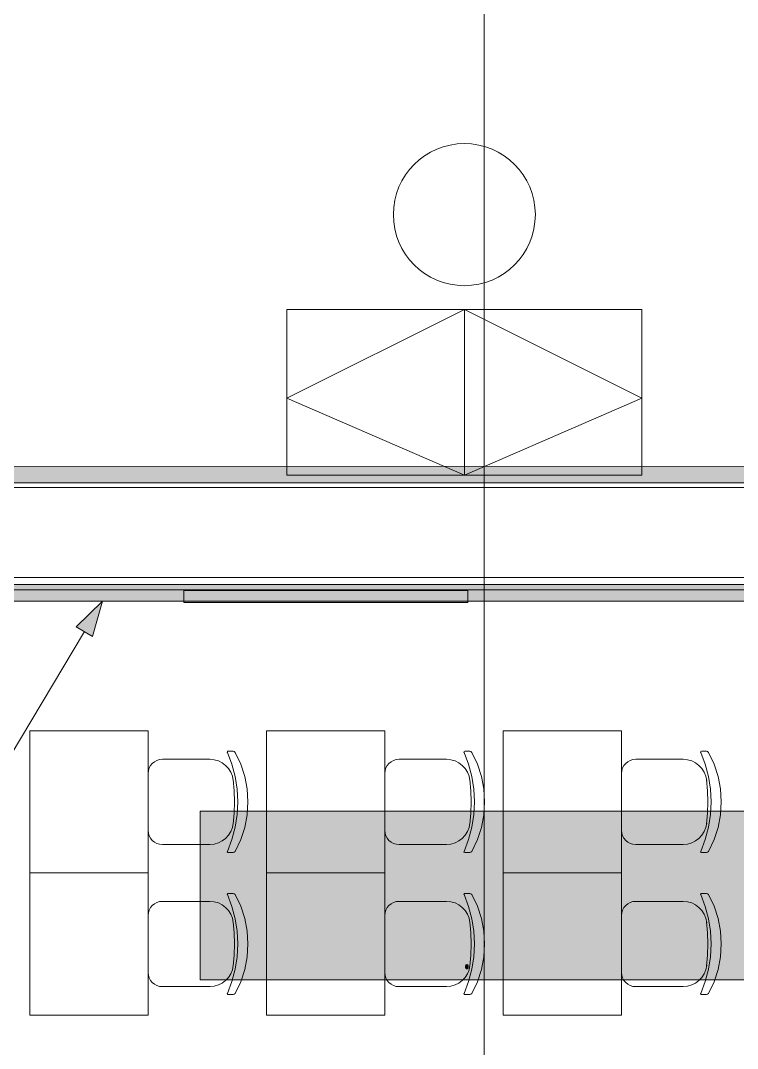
# Model space of a CAD drawing. Header units: millimetres. Extents: x 0 to 1189, y 0 to 841.
# Drawn here: x 668.58 to 698.87, y 351.51 to 394.91 of the extents above; entities that cross this region are included whole.
import ezdxf

# ---------------------------------------------------------------- set-up
doc = ezdxf.new("R2010")
doc.units = ezdxf.units.MM

msp = doc.modelspace()

# ---------------------------------------------------------------- hatches: boundary and pattern name
at = {"true_color": 0xf1d696}
h = msp.add_hatch(color=41, dxfattribs=at)
h.dxf.hatch_style = 2
h.paths.add_polyline_path([(704.159076, 376.091345), (704.159076, 375.391344), (547.452836, 375.398344), (547.455836, 376.098345)])
h = msp.add_hatch(color=41, dxfattribs=at)
h.dxf.hatch_style = 2
h.paths.add_polyline_path([(635.552971, 370.398337), (635.552971, 371.098338), (712.834089, 371.098338), (712.834089, 370.398337)])
at = {"true_color": 0x999999}
h = msp.add_hatch(color=253, dxfattribs=at)
h.dxf.hatch_style = 2
h.paths.add_polyline_path([(687.47205, 370.848337), (687.47205, 370.348337), (675.472032, 370.348337), (675.472032, 370.848337)])
at = {"true_color": 0x0077b0}
h = msp.add_hatch(color=144, dxfattribs=at)
h.dxf.hatch_style = 2
h.paths.add_polyline_path([(672.042027, 370.398337), (671.621026, 368.911334), (670.934025, 369.321335)])
at = {"true_color": 0xffffff}
h = msp.add_hatch(color=7, dxfattribs=at)
h.dxf.hatch_style = 2
h.paths.add_polyline_path([(676.168033, 361.528323), (707.711081, 361.528323), (707.711081, 354.410312), (676.168033, 354.410312)])
at = {"true_color": 0x0077b0}
h = msp.add_hatch(color=144, dxfattribs=at)
h.paths.add_polyline_path([(688.549957, 358.554021), (688.549957, 357.343001), (688.520467, 357.186318), (688.431446, 357.055266), (688.300739, 356.96783), (688.146468, 356.939511), (687.94362, 356.939511), (687.787282, 356.96783), (687.658642, 357.055266), (687.569621, 357.186318), (687.540131, 357.343001), (687.540131, 357.947133), (687.569621, 358.103816), (687.658642, 358.234867), (687.788315, 358.32127), (687.94362, 358.350622), (688.34711, 358.350622), (688.34711, 358.554021), (688.332572, 358.632155), (688.290335, 358.697888), (688.225016, 358.739642), (688.146468, 358.754112), (687.841645, 358.754112), (687.768127, 358.779605), (687.742978, 358.855535), (687.768127, 358.931948), (687.841645, 358.95751), (688.146468, 358.95751), (688.302806, 358.927814), (688.431446, 358.838999), (688.520467, 358.710152)])
h.paths.add_polyline_path([(688.34711, 357.343001), (688.34711, 358.147224), (687.94362, 358.147224), (687.865072, 358.132961), (687.799753, 358.091), (687.757516, 358.025267), (687.742978, 357.947133), (687.742978, 357.343001), (687.757861, 357.265899), (687.802509, 357.199133), (687.867484, 357.154761), (687.94362, 357.140153), (688.146468, 357.140153), (688.223638, 357.154761), (688.287579, 357.199133), (688.332227, 357.264866)])
h = msp.add_hatch(color=144, dxfattribs=at)
h.paths.add_polyline_path([(691.262833, 358.251955), (691.38534, 358.32568), (691.497099, 358.350622), (691.558284, 358.36895), (691.612855, 358.421178), (691.653438, 358.487599), (691.666322, 358.554021), (691.651509, 358.632155), (691.607342, 358.697888), (691.54161, 358.740676), (691.463475, 358.754112), (691.384927, 358.739642), (691.319608, 358.697888), (691.277371, 358.632155), (691.262833, 358.554021)])
h.paths.add_polyline_path([(691.765541, 358.310935), (691.890529, 358.234936), (691.988232, 358.124624), (692.049073, 357.991919), (692.069812, 357.848465), (692.069812, 357.441668), (692.060347, 357.341235), (692.032123, 357.247985), (691.985399, 357.162693), (691.920433, 357.086134), (691.843874, 357.021599), (691.758582, 356.975822), (691.665332, 356.948546), (691.564899, 356.939511), (691.46326, 356.948546), (691.369838, 356.975822), (691.284373, 357.021599), (691.206609, 357.086134), (691.142074, 357.163856), (691.096297, 357.249018), (691.06902, 357.341623), (691.059986, 357.441668), (691.059986, 358.554021), (691.089476, 358.710497), (691.178497, 358.841755), (691.30817, 358.928158), (691.463475, 358.95751), (691.619951, 358.927814), (691.75121, 358.838999), (691.837613, 358.710152), (691.866965, 358.554021), (691.841471, 358.416561)])
h.paths.add_polyline_path([(691.866965, 357.444424), (691.866965, 357.848465), (691.845467, 357.963945), (691.779322, 358.062888), (691.681825, 358.128551), (691.564899, 358.14998), (691.447972, 358.128551), (691.350476, 358.062888), (691.28433, 357.963945), (691.262833, 357.848465), (691.262833, 357.444424), (691.28433, 357.326878), (691.350476, 357.230002), (691.447972, 357.16296), (691.564899, 357.140153), (691.681825, 357.16296), (691.779322, 357.230002), (691.845467, 357.327911)])
h = msp.add_hatch(color=144, dxfattribs=at)
h.paths.add_polyline_path([(677.066242, 357.441668), (677.066242, 357.845709), (677.075276, 357.947348), (677.102553, 358.04077), (677.14833, 358.126235), (677.212865, 358.203999), (677.290629, 358.268534), (677.376094, 358.314311), (677.469516, 358.341587), (677.571155, 358.350622), (677.766216, 358.314655), (677.929445, 358.206755), (677.99398, 358.128948), (678.039757, 358.043182), (678.067033, 357.948941), (678.076068, 357.845709), (678.076068, 357.441668), (678.066603, 357.341623), (678.038379, 357.249018), (677.991655, 357.163856), (677.926689, 357.086134), (677.85013, 357.021599), (677.764838, 356.975822), (677.671588, 356.948546), (677.571155, 356.939511), (677.469516, 356.948546), (677.376094, 356.975822), (677.290629, 357.021599), (677.212865, 357.086134), (677.14833, 357.163856), (677.102553, 357.249018), (677.075276, 357.341623)])
h.paths.add_polyline_path([(677.873221, 357.444424), (677.873221, 357.848465), (677.851723, 357.963945), (677.785578, 358.062888), (677.688081, 358.128551), (677.571155, 358.14998), (677.454228, 358.128551), (677.356732, 358.062888), (677.290586, 357.963945), (677.269089, 357.848465), (677.269089, 357.444424), (677.290586, 357.326878), (677.356732, 357.230002), (677.454228, 357.16296), (677.571155, 357.140153), (677.688081, 357.16296), (677.785578, 357.230002), (677.851723, 357.327911)])
h = msp.add_hatch(color=144, dxfattribs=at)
h.dxf.hatch_style = 2
h.paths.add_polyline_path([(678.582067, 358.350622), (679.490469, 358.350622), (679.645843, 358.32127), (679.775999, 358.234867), (679.864813, 358.103816), (679.89451, 357.947133), (679.89451, 357.038179), (679.868948, 356.96342), (679.792535, 356.939511), (679.716399, 356.96342), (679.691112, 357.038179), (679.691112, 357.947133), (679.676642, 358.025267), (679.634888, 358.091), (679.569087, 358.133995), (679.490469, 358.147224), (679.287622, 358.147224), (679.287622, 357.038179), (679.262128, 356.96342), (679.186199, 356.939511), (679.112198, 356.96342), (679.08698, 357.038179), (679.08698, 358.147224), (678.68349, 358.147224), (678.68349, 357.038179), (678.658203, 356.96342), (678.582067, 356.939511), (678.50593, 356.96342), (678.480643, 357.038179), (678.480643, 358.251955), (678.50593, 358.32568)])
h = msp.add_hatch(color=144, dxfattribs=at)
h.dxf.hatch_style = 2
h.paths.add_polyline_path([(680.990127, 357.038179), (680.990127, 358.251955), (681.015414, 358.32568), (681.09155, 358.350622), (681.596464, 358.350622), (681.750735, 358.32127), (681.881442, 358.234867), (681.970463, 358.103816), (681.999953, 357.947133), (681.999953, 357.038179), (681.974666, 356.96342), (681.89853, 356.939511), (681.822393, 356.96342), (681.797106, 357.038179), (681.797106, 357.947133), (681.782568, 358.025267), (681.740331, 358.091), (681.675012, 358.133995), (681.596464, 358.147224), (681.192974, 358.147224), (681.192974, 357.038179), (681.167687, 356.96342), (681.09155, 356.939511), (681.015414, 356.96342)])
h = msp.add_hatch(color=144, dxfattribs=at)
h.paths.add_polyline_path([(682.404528, 357.441668), (682.404528, 357.845709), (682.413563, 357.947348), (682.440839, 358.04077), (682.486616, 358.126235), (682.551151, 358.203999), (682.628916, 358.268534), (682.71438, 358.314311), (682.807802, 358.341587), (682.909441, 358.350622), (683.104503, 358.314655), (683.267731, 358.206755), (683.332267, 358.128948), (683.378043, 358.043182), (683.40532, 357.948941), (683.414355, 357.845709), (683.414355, 357.441668), (683.404889, 357.341623), (683.376665, 357.249018), (683.329941, 357.163856), (683.264975, 357.086134), (683.188417, 357.021599), (683.103125, 356.975822), (683.009875, 356.948546), (682.909441, 356.939511), (682.807802, 356.948546), (682.71438, 356.975822), (682.628916, 357.021599), (682.551151, 357.086134), (682.486616, 357.163856), (682.440839, 357.249018), (682.413563, 357.341623)])
h.paths.add_polyline_path([(683.211507, 357.444424), (683.211507, 357.848465), (683.19001, 357.963945), (683.123864, 358.062888), (683.026368, 358.128551), (682.909441, 358.14998), (682.792515, 358.128551), (682.695019, 358.062888), (682.628873, 357.963945), (682.607375, 357.848465), (682.607375, 357.444424), (682.628873, 357.326878), (682.695019, 357.230002), (682.792515, 357.16296), (682.909441, 357.140153), (683.026368, 357.16296), (683.123864, 357.230002), (683.19001, 357.327911)])
h = msp.add_hatch(color=144, dxfattribs=at)
h.dxf.hatch_style = 2
h.paths.add_polyline_path([(684.323843, 358.350622), (684.727332, 358.350622), (684.803469, 358.32568), (684.828756, 358.251955), (684.828756, 357.038179), (684.803469, 356.96342), (684.727332, 356.939511), (684.651196, 356.96342), (684.625909, 357.038179), (684.625909, 358.147224), (684.394398, 358.147224), (684.013508, 357.007311), (683.97954, 356.956461), (683.920353, 356.939511), (683.844216, 356.964798), (683.818929, 357.040935), (683.824442, 357.072354), (684.222419, 358.269042), (684.262589, 358.330916)])
h = msp.add_hatch(color=144, dxfattribs=at)
h.paths.add_polyline_path([(686.04031, 358.147224), (685.63682, 358.147224), (685.558272, 358.132961), (685.492953, 358.091), (685.450716, 358.025267), (685.436178, 357.947133), (685.436178, 357.343001), (685.451061, 357.265899), (685.495709, 357.199133), (685.560684, 357.154761), (685.63682, 357.140153), (685.839668, 357.140153), (685.916838, 357.154761), (685.980779, 357.199133), (686.025427, 357.264866), (686.04031, 357.343001)])
h.paths.add_polyline_path([(686.4438, 357.038179), (686.418857, 356.96342), (686.345132, 356.939511), (686.215528, 356.965143), (686.113622, 357.043691), (685.988427, 356.965143), (685.839668, 356.939511), (685.63682, 356.939511), (685.480482, 356.96783), (685.351842, 357.055266), (685.262821, 357.185284), (685.233331, 357.343001), (685.233331, 357.947133), (685.262821, 358.103816), (685.351842, 358.234867), (685.480482, 358.32127), (685.63682, 358.350622), (686.141734, 358.350622), (686.21787, 358.32568), (686.243157, 358.251955), (686.243157, 357.241577), (686.26872, 357.16544), (686.345132, 357.140153), (686.418857, 357.114591)])
h = msp.add_hatch(color=144, dxfattribs=at)
h.paths.add_polyline_path([(688.954532, 357.441668), (688.954532, 357.845709), (688.963567, 357.947348), (688.990843, 358.04077), (689.03662, 358.126235), (689.101155, 358.203999), (689.17892, 358.268534), (689.264384, 358.314311), (689.357806, 358.341587), (689.459445, 358.350622), (689.654507, 358.314655), (689.817735, 358.206755), (689.88227, 358.128948), (689.928047, 358.043182), (689.955324, 357.948941), (689.964358, 357.845709), (689.964358, 357.441668), (689.954893, 357.341623), (689.926669, 357.249018), (689.879945, 357.163856), (689.814979, 357.086134), (689.73842, 357.021599), (689.653128, 356.975822), (689.559878, 356.948546), (689.459445, 356.939511), (689.357806, 356.948546), (689.264384, 356.975822), (689.17892, 357.021599), (689.101155, 357.086134), (689.03662, 357.163856), (688.990843, 357.249018), (688.963567, 357.341623)])
h.paths.add_polyline_path([(689.761511, 357.444424), (689.761511, 357.848465), (689.740014, 357.963945), (689.673868, 358.062888), (689.576372, 358.128551), (689.459445, 358.14998), (689.342519, 358.128551), (689.245022, 358.062888), (689.178877, 357.963945), (689.157379, 357.848465), (689.157379, 357.444424), (689.178877, 357.326878), (689.245022, 357.230002), (689.342519, 357.16296), (689.459445, 357.140153), (689.576372, 357.16296), (689.673868, 357.230002), (689.740014, 357.327911)])
h = msp.add_hatch(color=144, dxfattribs=at)
h.paths.add_polyline_path([(692.9793, 358.14998), (692.862374, 358.128551), (692.764877, 358.062888), (692.698732, 357.964978), (692.677234, 357.848465), (692.677234, 357.74649), (693.281366, 357.74649), (693.281366, 357.848465), (693.259869, 357.964978), (693.193723, 358.062888), (693.096227, 358.128551)])
h.paths.add_polyline_path([(692.677234, 357.543643), (692.677234, 357.343001), (692.692117, 357.265899), (692.736765, 357.199133), (692.80174, 357.154761), (692.877877, 357.140153), (693.38279, 357.140153), (693.458926, 357.114591), (693.484213, 357.038179), (693.458926, 356.96342), (693.38279, 356.939511), (692.877877, 356.939511), (692.721538, 356.96783), (692.592898, 357.055266), (692.503877, 357.185284), (692.474387, 357.343001), (692.474387, 357.845709), (692.483422, 357.947348), (692.510698, 358.04077), (692.556475, 358.126235), (692.62101, 358.203999), (692.698775, 358.268534), (692.784239, 358.314311), (692.877661, 358.341587), (692.9793, 358.350622), (693.174361, 358.314655), (693.33759, 358.206755), (693.402125, 358.128991), (693.447902, 358.043526), (693.475179, 357.950104), (693.484213, 357.848465), (693.484213, 357.543643)])
h = msp.add_hatch(color=144, dxfattribs=at)
h.paths.add_polyline_path([(693.888788, 358.251955), (693.914075, 358.32568), (693.990212, 358.350622), (694.495125, 358.350622), (694.651464, 358.32127), (694.780103, 358.234867), (694.869125, 358.103816), (694.898615, 357.947133), (694.898615, 357.343001), (694.869125, 357.186318), (694.780103, 357.055266), (694.651464, 356.96783), (694.495125, 356.939511), (694.091635, 356.939511), (694.091635, 356.431291), (694.066348, 356.357772), (693.990212, 356.332623), (693.914075, 356.357772), (693.888788, 356.431291)])
h.paths.add_polyline_path([(694.091635, 358.147224), (694.091635, 357.140153), (694.495125, 357.140153), (694.572295, 357.154761), (694.636236, 357.199133), (694.680885, 357.264866), (694.695767, 357.343001), (694.695767, 357.947133), (694.681229, 358.025267), (694.638992, 358.091), (694.573673, 358.133995), (694.495125, 358.147224)])
h = msp.add_hatch(color=144, dxfattribs=at)
h.dxf.hatch_style = 2
h.paths.add_polyline_path([(695.92937, 357.645067), (696.29648, 357.094954), (696.313016, 357.038179), (696.287729, 356.96342), (696.211592, 356.939511), (696.163017, 356.950191), (696.127256, 356.981955), (695.808103, 357.461512), (695.488949, 356.981955), (695.453189, 356.950191), (695.404613, 356.939511), (695.334058, 356.967623), (695.30319, 357.038179), (695.319726, 357.094954), (695.686835, 357.645067), (695.319726, 358.192423), (695.30319, 358.251955), (695.328477, 358.32568), (695.404613, 358.350622), (695.453189, 358.339942), (695.488949, 358.308179), (695.808103, 357.828621), (696.127256, 358.308179), (696.163017, 358.339942), (696.211592, 358.350622), (696.287729, 358.326713), (696.313016, 358.251955), (696.29648, 358.192423)])
h = msp.add_hatch(color=144, dxfattribs=at)
h.paths.add_polyline_path([(697.52457, 358.147224), (697.12108, 358.147224), (697.042532, 358.132961), (696.977213, 358.091), (696.934976, 358.025267), (696.920438, 357.947133), (696.920438, 357.343001), (696.935321, 357.265899), (696.979969, 357.199133), (697.044944, 357.154761), (697.12108, 357.140153), (697.323928, 357.140153), (697.401098, 357.154761), (697.465039, 357.199133), (697.509687, 357.264866), (697.52457, 357.343001)])
h.paths.add_polyline_path([(697.92806, 357.038179), (697.903117, 356.96342), (697.829392, 356.939511), (697.699788, 356.965143), (697.597882, 357.043691), (697.472687, 356.965143), (697.323928, 356.939511), (697.12108, 356.939511), (696.964742, 356.96783), (696.836102, 357.055266), (696.747081, 357.185284), (696.717591, 357.343001), (696.717591, 357.947133), (696.747081, 358.103816), (696.836102, 358.234867), (696.964742, 358.32127), (697.12108, 358.350622), (697.625994, 358.350622), (697.70213, 358.32568), (697.727417, 358.251955), (697.727417, 357.241577), (697.75298, 357.16544), (697.829392, 357.140153), (697.903117, 357.114591)])
h = msp.add_hatch(color=144, dxfattribs=at)
h.paths.add_polyline_path([(679.652194, 355.835533), (679.74404, 355.890654), (679.828031, 355.909395), (679.873576, 355.923245), (679.914572, 355.962312), (679.945027, 356.011922), (679.954811, 356.061531), (679.943718, 356.120511), (679.910714, 356.169569), (679.861449, 356.201953), (679.802676, 356.212013), (679.743902, 356.201126), (679.694637, 356.169569), (679.66308, 356.120511), (679.652194, 356.061531)])
h.paths.add_polyline_path([(680.029225, 355.87963), (680.122863, 355.82251), (680.196243, 355.740172), (680.241925, 355.640402), (680.257428, 355.532364), (680.257428, 355.228093), (680.229178, 355.082504), (680.145531, 354.961305), (680.02392, 354.878278), (679.878743, 354.851062), (679.732464, 354.878278), (679.60975, 354.961305), (679.527206, 355.08333), (679.500058, 355.228093), (679.500058, 356.061531), (679.522107, 356.179284), (679.588804, 356.277607), (679.686025, 356.342651), (679.802676, 356.364699), (679.919947, 356.342375), (680.018201, 356.275402), (680.083244, 356.179009), (680.105293, 356.061531), (680.086276, 355.958798)])
h.paths.add_polyline_path([(680.105293, 355.229747), (680.105293, 355.532364), (680.089032, 355.619456), (680.039698, 355.693319), (679.966249, 355.74286), (679.878743, 355.758914), (679.791238, 355.74286), (679.717788, 355.693319), (679.668455, 355.619456), (679.652194, 355.532364), (679.652194, 355.229747), (679.668455, 355.141484), (679.717788, 355.069343), (679.791238, 355.0187), (679.878743, 355.001544), (679.966249, 355.0187), (680.039698, 355.069343), (680.089032, 355.142311)])
h = msp.add_hatch(color=144, dxfattribs=at)
h.paths.add_polyline_path([(694.464574, 355.835533), (694.556421, 355.890654), (694.640412, 355.909395), (694.685956, 355.923245), (694.726953, 355.962312), (694.757407, 356.011922), (694.767192, 356.061531), (694.756098, 356.120511), (694.723094, 356.169569), (694.673829, 356.201953), (694.615056, 356.212013), (694.556283, 356.201126), (694.507018, 356.169569), (694.475461, 356.120511), (694.464574, 356.061531)])
h.paths.add_polyline_path([(694.841606, 355.87963), (694.935243, 355.82251), (695.008624, 355.740172), (695.054306, 355.640402), (695.069809, 355.532364), (695.069809, 355.228093), (695.041559, 355.082504), (694.957912, 354.961305), (694.8363, 354.878278), (694.691124, 354.851062), (694.544845, 354.878278), (694.422131, 354.961305), (694.339586, 355.08333), (694.312439, 355.228093), (694.312439, 356.061531), (694.334488, 356.179284), (694.401185, 356.277607), (694.498405, 356.342651), (694.615056, 356.364699), (694.732327, 356.342375), (694.830581, 356.275402), (694.895625, 356.179009), (694.917673, 356.061531), (694.898656, 355.958798)])
h.paths.add_polyline_path([(694.917673, 355.229747), (694.917673, 355.532364), (694.901412, 355.619456), (694.852079, 355.693319), (694.778629, 355.74286), (694.691124, 355.758914), (694.603618, 355.74286), (694.530169, 355.693319), (694.480835, 355.619456), (694.464574, 355.532364), (694.464574, 355.229747), (694.480835, 355.141484), (694.530169, 355.069343), (694.603618, 355.0187), (694.691124, 355.001544), (694.778629, 355.0187), (694.852079, 355.069343), (694.901412, 355.142311)])
h = msp.add_hatch(color=144, dxfattribs=at)
h.dxf.hatch_style = 2
h.paths.add_polyline_path([(676.31758, 354.924925), (676.31758, 355.835533), (676.336597, 355.890654), (676.393647, 355.909395), (676.772332, 355.909395), (676.888156, 355.887416), (676.986204, 355.822855), (677.052901, 355.724118), (677.074949, 355.606778), (677.074949, 354.924925), (677.055932, 354.868977), (676.998882, 354.851062), (676.941831, 354.868977), (676.922814, 354.924925), (676.922814, 355.606778), (676.911927, 355.665552), (676.88037, 355.714816), (676.831106, 355.746994), (676.772332, 355.75726), (676.469715, 355.75726), (676.469715, 354.924925), (676.450698, 354.868977), (676.393647, 354.851062), (676.336597, 354.868977)])
h = msp.add_hatch(color=144, dxfattribs=at)
h.paths.add_polyline_path([(677.378406, 355.835533), (677.397423, 355.890654), (677.454474, 355.909395), (677.833158, 355.909395), (677.95043, 355.887416), (678.04703, 355.822855), (678.113727, 355.724118), (678.135776, 355.606778), (678.135776, 355.153679), (678.113727, 355.036339), (678.04703, 354.937603), (677.95043, 354.872215), (677.833158, 354.851062), (677.530541, 354.851062), (677.530541, 354.470172), (677.511524, 354.414569), (677.454474, 354.395758), (677.397423, 354.414569), (677.378406, 354.470172)])
h.paths.add_polyline_path([(677.530541, 355.75726), (677.530541, 355.001544), (677.833158, 355.001544), (677.890829, 355.012637), (677.938992, 355.045641), (677.972478, 355.094906), (677.98364, 355.153679), (677.98364, 355.606778), (677.972754, 355.665552), (677.941197, 355.714816), (677.891932, 355.746994), (677.833158, 355.75726)])
h = msp.add_hatch(color=144, dxfattribs=at)
h.dxf.hatch_style = 2
h.paths.add_polyline_path([(679.196602, 355.835533), (679.196602, 354.924925), (679.177585, 354.868977), (679.120534, 354.851062), (678.741849, 354.851062), (678.624578, 354.872215), (678.527978, 354.937603), (678.461281, 355.035513), (678.439232, 355.153679), (678.439232, 355.835533), (678.458249, 355.890654), (678.5153, 355.909395), (678.572351, 355.890654), (678.591368, 355.835533), (678.591368, 355.153679), (678.60253, 355.095733), (678.636016, 355.045641), (678.685005, 355.012637), (678.741849, 355.001544), (679.044466, 355.001544), (679.044466, 355.835533), (679.063483, 355.890654), (679.120534, 355.909395), (679.177585, 355.890654)])
h = msp.add_hatch(color=144, dxfattribs=at)
h.paths.add_polyline_path([(680.829326, 355.306366), (680.723631, 355.338405), (680.636952, 355.405585), (680.579901, 355.498327), (680.560885, 355.606778), (680.582933, 355.724118), (680.64963, 355.822855), (680.746231, 355.887416), (680.863502, 355.909395), (681.242187, 355.909395), (681.299237, 355.890654), (681.318254, 355.835533), (681.318254, 354.924925), (681.299237, 354.868977), (681.242187, 354.851062), (681.185136, 354.868977), (681.166119, 354.924925), (681.166119, 355.304161), (681.013432, 355.304161), (680.698137, 354.880828), (680.670852, 354.857883), (680.636952, 354.851062), (680.579901, 354.868977), (680.560885, 354.924925), (680.575767, 354.971778)])
h.paths.add_polyline_path([(680.71302, 355.606778), (680.724182, 355.548832), (680.757668, 355.49874), (680.806658, 355.465254), (680.863502, 355.454092), (681.166119, 355.454092), (681.166119, 355.75726), (680.863502, 355.75726), (680.804728, 355.746374), (680.755464, 355.714816), (680.723906, 355.665552)])
h = msp.add_hatch(color=144, dxfattribs=at)
h.dxf.hatch_style = 2
h.paths.add_polyline_path([(682.150877, 355.153679), (682.141093, 355.216862), (682.110639, 355.263922), (682.021342, 355.304161), (681.924328, 355.304161), (681.871411, 355.327312), (681.84826, 355.380229), (681.871411, 355.43535), (681.945274, 355.458501), (681.968425, 355.458501), (681.993781, 355.456297), (682.061098, 355.467459), (682.110639, 355.500945), (682.141093, 355.548281), (682.150877, 355.606778), (682.140818, 355.665552), (682.108434, 355.714816), (682.059169, 355.746994), (682.000396, 355.75726), (681.924328, 355.75726), (681.854117, 355.747476), (681.769436, 355.718675), (681.70019, 355.69015), (681.678486, 355.680641), (681.638247, 355.708202), (681.621711, 355.761119), (681.652992, 355.818238), (681.746285, 355.869157), (681.841715, 355.899611), (681.924328, 355.909395), (682.000396, 355.909395), (682.117942, 355.887416), (682.216472, 355.822855), (682.281033, 355.724118), (682.303013, 355.606778), (682.27745, 355.470559), (682.199384, 355.380229), (682.27745, 355.289898), (682.303013, 355.153679), (682.281033, 355.036339), (682.216472, 354.937603), (682.117942, 354.872215), (682.000396, 354.851062), (681.924328, 354.851062), (681.839785, 354.860571), (681.744081, 354.889096), (681.652097, 354.94029), (681.621711, 354.999339), (681.638247, 355.052256), (681.680691, 355.079816), (681.704875, 355.070308), (681.771641, 355.041783), (681.854393, 355.011328), (681.924328, 355.001544), (682.000396, 355.001544), (682.059169, 355.012637), (682.108434, 355.045641), (682.139991, 355.094906)])
h = msp.add_hatch(color=144, dxfattribs=at)
h.dxf.hatch_style = 2
h.paths.add_polyline_path([(682.758437, 355.412199), (683.234687, 355.888449), (683.287604, 355.909395), (683.344654, 355.890654), (683.363671, 355.835533), (683.34052, 355.782616), (683.008137, 355.448028), (683.348789, 354.969573), (683.363671, 354.924925), (683.344654, 354.868977), (683.287604, 354.851062), (683.224214, 354.883033), (682.898446, 355.33999), (682.758437, 355.198328), (682.758437, 354.924925), (682.73942, 354.868977), (682.682369, 354.851062), (682.625318, 354.868977), (682.606302, 354.924925), (682.606302, 355.835533), (682.625318, 355.890654), (682.682369, 355.909395), (682.73942, 355.890654), (682.758437, 355.835533)])
h = msp.add_hatch(color=144, dxfattribs=at)
h.dxf.hatch_style = 2
h.paths.add_polyline_path([(684.272362, 354.696722), (684.272362, 354.851062), (683.969745, 354.851062), (683.852474, 354.872215), (683.755873, 354.937603), (683.689176, 355.036339), (683.667128, 355.153679), (683.667128, 355.835533), (683.686145, 355.890654), (683.743195, 355.909395), (683.800246, 355.890654), (683.819263, 355.835533), (683.819263, 355.153679), (683.830425, 355.095733), (683.863912, 355.045641), (683.912901, 355.012637), (683.969745, 355.001544), (684.272362, 355.001544), (684.272362, 355.835533), (684.291379, 355.890654), (684.34843, 355.909395), (684.405481, 355.890654), (684.424498, 355.835533), (684.424498, 354.698927), (684.402725, 354.581173), (684.337957, 354.48285), (684.241356, 354.417807), (684.124085, 354.395758), (683.819263, 354.395758), (683.762212, 354.414844), (683.743195, 354.472377), (683.766347, 354.525294), (683.819263, 354.548445), (684.12188, 354.548445), (684.180654, 354.558505), (684.229919, 354.590889), (684.261476, 354.638224)])
h = msp.add_hatch(color=144, dxfattribs=at)
h.dxf.hatch_style = 2
h.paths.add_polyline_path([(685.397129, 355.606778), (685.397129, 355.153679), (685.408291, 355.095733), (685.441777, 355.045641), (685.490766, 355.012637), (685.547611, 355.001544), (685.77416, 355.001544), (685.831211, 354.982458), (685.850228, 354.924925), (685.831211, 354.868977), (685.77416, 354.851062), (685.547611, 354.851062), (685.430339, 354.872215), (685.333739, 354.937603), (685.267042, 355.035513), (685.244993, 355.153679), (685.244993, 355.606778), (685.267042, 355.724118), (685.333739, 355.822855), (685.430339, 355.887416), (685.547611, 355.909395), (685.77416, 355.909395), (685.831211, 355.890379), (685.850228, 355.833328), (685.831211, 355.776277), (685.77416, 355.75726), (685.547611, 355.75726), (685.488837, 355.746374), (685.439572, 355.714816), (685.408015, 355.665552)])
h = msp.add_hatch(color=144, dxfattribs=at)
h.dxf.hatch_style = 2
h.paths.add_polyline_path([(686.608101, 355.228093), (686.305484, 355.617251), (686.305484, 354.924925), (686.286467, 354.868977), (686.229416, 354.851062), (686.172366, 354.868977), (686.153349, 354.924925), (686.153349, 355.835533), (686.172366, 355.890654), (686.229416, 355.909395), (686.26745, 355.898027), (686.305484, 355.863093), (686.608101, 355.473384), (686.910718, 355.863093), (686.949028, 355.898027), (686.987337, 355.909395), (687.042459, 355.890654), (687.0612, 355.835533), (687.0612, 354.924925), (687.042459, 354.868977), (686.987337, 354.851062), (686.929804, 354.868977), (686.910718, 354.924925), (686.910718, 355.617251)])
h = msp.add_hatch(color=144, dxfattribs=at)
h.dxf.hatch_style = 2
h.paths.add_polyline_path([(688.49154, 355.606778), (688.49154, 355.153679), (688.502702, 355.095733), (688.536188, 355.045641), (688.585178, 355.012637), (688.642022, 355.001544), (688.868571, 355.001544), (688.925622, 354.982458), (688.944639, 354.924925), (688.925622, 354.868977), (688.868571, 354.851062), (688.642022, 354.851062), (688.524751, 354.872215), (688.42815, 354.937603), (688.361453, 355.035513), (688.339404, 355.153679), (688.339404, 355.606778), (688.361453, 355.724118), (688.42815, 355.822855), (688.524751, 355.887416), (688.642022, 355.909395), (688.868571, 355.909395), (688.925622, 355.890379), (688.944639, 355.833328), (688.925622, 355.776277), (688.868571, 355.75726), (688.642022, 355.75726), (688.583248, 355.746374), (688.533983, 355.714816), (688.502426, 355.665552)])
h = msp.add_hatch(color=144, dxfattribs=at)
h.dxf.hatch_style = 2
h.paths.add_polyline_path([(689.717395, 355.380229), (689.992452, 354.967369), (690.005129, 354.924925), (689.986113, 354.868977), (689.929062, 354.851062), (689.865672, 354.883033), (689.626445, 355.242425), (689.387217, 354.883033), (689.323827, 354.851062), (689.270911, 354.872008), (689.24776, 354.924925), (689.260438, 354.967369), (689.535494, 355.380229), (689.260438, 355.790884), (689.24776, 355.835533), (689.266777, 355.890654), (689.323827, 355.909395), (689.387217, 355.877425), (689.626445, 355.518033), (689.865672, 355.877425), (689.929062, 355.909395), (689.986113, 355.891481), (690.005129, 355.835533), (689.992452, 355.790884)])
h = msp.add_hatch(color=144, dxfattribs=at)
h.paths.add_polyline_path([(690.687271, 355.758914), (690.599765, 355.74286), (690.526316, 355.693319), (690.476982, 355.620283), (690.460721, 355.532364), (690.460721, 355.456297), (690.91382, 355.456297), (690.91382, 355.532364), (690.897559, 355.620283), (690.848226, 355.693319), (690.774776, 355.74286)])
h.paths.add_polyline_path([(690.460721, 355.304161), (690.460721, 355.153679), (690.471883, 355.095733), (690.50537, 355.045641), (690.554359, 355.012637), (690.611203, 355.001544), (690.989888, 355.001544), (691.046939, 354.982458), (691.065956, 354.924925), (691.046939, 354.868977), (690.989888, 354.851062), (690.611203, 354.851062), (690.493932, 354.872215), (690.397332, 354.937603), (690.330635, 355.035513), (690.308586, 355.153679), (690.308586, 355.530711), (690.335733, 355.67692), (690.418278, 355.799152), (690.540992, 355.882179), (690.687271, 355.909395), (690.83355, 355.882455), (690.956264, 355.801357), (691.038808, 355.67885), (691.065956, 355.532364), (691.065956, 355.304161)])
h = msp.add_hatch(color=144, dxfattribs=at)
h.dxf.hatch_style = 2
h.paths.add_polyline_path([(691.824165, 355.228093), (691.521548, 355.617251), (691.521548, 354.924925), (691.502531, 354.868977), (691.44548, 354.851062), (691.388429, 354.868977), (691.369412, 354.924925), (691.369412, 355.835533), (691.388429, 355.890654), (691.44548, 355.909395), (691.483514, 355.898027), (691.521548, 355.863093), (691.824165, 355.473384), (692.126782, 355.863093), (692.165091, 355.898027), (692.203401, 355.909395), (692.258522, 355.890654), (692.277264, 355.835533), (692.277264, 354.924925), (692.258522, 354.868977), (692.203401, 354.851062), (692.145868, 354.868977), (692.126782, 354.924925), (692.126782, 355.617251)])
h = msp.add_hatch(color=144, dxfattribs=at)
h.paths.add_polyline_path([(693.185826, 355.153679), (693.163777, 355.036339), (693.098734, 354.937603), (693.00048, 354.872215), (692.883209, 354.851062), (692.656659, 354.851062), (692.599609, 354.868977), (692.580592, 354.924925), (692.580592, 355.835533), (692.599609, 355.890654), (692.656659, 355.909395), (692.71371, 355.890654), (692.732727, 355.835533), (692.732727, 355.456297), (692.883209, 355.456297), (693.00048, 355.434317), (693.098734, 355.369756), (693.163777, 355.271226)])
h.paths.add_polyline_path([(693.035344, 355.153679), (693.024251, 355.212453), (692.991247, 355.261718), (692.941982, 355.293275), (692.883209, 355.304161), (692.732727, 355.304161), (692.732727, 355.001544), (692.883209, 355.001544), (692.941982, 355.012637), (692.991247, 355.045641), (693.024251, 355.094906)])
h.paths.add_polyline_path([(693.337961, 355.835533), (693.357047, 355.890654), (693.41458, 355.909395), (693.469702, 355.890654), (693.488443, 355.835533), (693.488443, 354.924925), (693.469702, 354.868977), (693.41458, 354.851062), (693.357047, 354.868977), (693.337961, 354.924925)])
h = msp.add_hatch(color=144, dxfattribs=at)
h.dxf.hatch_style = 2
h.paths.add_polyline_path([(695.891783, 354.924925), (695.891783, 355.835533), (695.9108, 355.890654), (695.96785, 355.909395), (696.346535, 355.909395), (696.462359, 355.887416), (696.560407, 355.822855), (696.627104, 355.724118), (696.649152, 355.606778), (696.649152, 354.924925), (696.630135, 354.868977), (696.573085, 354.851062), (696.516034, 354.868977), (696.497017, 354.924925), (696.497017, 355.606778), (696.48613, 355.665552), (696.454573, 355.714816), (696.405309, 355.746994), (696.346535, 355.75726), (696.043918, 355.75726), (696.043918, 354.924925), (696.024901, 354.868977), (695.96785, 354.851062), (695.9108, 354.868977)])
h = msp.add_hatch(color=144, dxfattribs=at)
h.paths.add_polyline_path([(696.952609, 355.835533), (696.971626, 355.890654), (697.028677, 355.909395), (697.407361, 355.909395), (697.524632, 355.887416), (697.621233, 355.822855), (697.68793, 355.724118), (697.709979, 355.606778), (697.709979, 355.153679), (697.68793, 355.036339), (697.621233, 354.937603), (697.524632, 354.872215), (697.407361, 354.851062), (697.104744, 354.851062), (697.104744, 354.470172), (697.085727, 354.414569), (697.028677, 354.395758), (696.971626, 354.414569), (696.952609, 354.470172)])
h.paths.add_polyline_path([(697.104744, 355.75726), (697.104744, 355.001544), (697.407361, 355.001544), (697.465032, 355.012637), (697.513195, 355.045641), (697.546681, 355.094906), (697.557843, 355.153679), (697.557843, 355.606778), (697.546957, 355.665552), (697.5154, 355.714816), (697.466135, 355.746994), (697.407361, 355.75726)])
h = msp.add_hatch(color=144, dxfattribs=at)
h.dxf.hatch_style = 2
h.paths.add_polyline_path([(698.770805, 355.835533), (698.770805, 354.924925), (698.751788, 354.868977), (698.694737, 354.851062), (698.316052, 354.851062), (698.198781, 354.872215), (698.102181, 354.937603), (698.035484, 355.035513), (698.013435, 355.153679), (698.013435, 355.835533), (698.032452, 355.890654), (698.089503, 355.909395), (698.146554, 355.890654), (698.16557, 355.835533), (698.16557, 355.153679), (698.176733, 355.095733), (698.210219, 355.045641), (698.259208, 355.012637), (698.316052, 355.001544), (698.618669, 355.001544), (698.618669, 355.835533), (698.637686, 355.890654), (698.694737, 355.909395), (698.751788, 355.890654)])
h = msp.add_hatch(color=144, dxfattribs=at)
h.dxf.hatch_style = 2
h.paths.add_polyline_path([(687.364528, 355.001544), (687.383545, 355.058595), (687.440596, 355.077612), (687.497647, 355.058595), (687.516664, 355.001544), (687.516664, 354.924925), (687.497647, 354.868977), (687.440596, 354.851062), (687.383545, 354.868977), (687.364528, 354.924925)])

# ---------------------------------------------------------------- linework, layer by layer
at = {"color": 7, "lineweight": 0}
for points in [[(688.173051, 234.186128), (688.173051, 486.529514)], [(704.159076, 376.091345), (547.455836, 376.098345)], [(546.752835, 375.398344), (704.859077, 375.391344)], [(718.059097, 375.398344), (656.649003, 375.398344)], [(719.076099, 375.198344), (656.649003, 375.198344)], [(656.849004, 375.198344), (718.059097, 375.198344)], [(712.834089, 371.098338), (634.85297, 371.098338)], [(656.649003, 371.398338), (719.118099, 371.398338)], [(656.649003, 371.098338), (718.930098, 371.098338)], [(202.529309, 370.871337), (863.72632, 370.871337)], [(635.552971, 370.398337), (712.834089, 370.398337)]]:
    msp.add_lwpolyline(points, dxfattribs=at)
at = {"color": 253, "lineweight": 0, "true_color": 0x999999}
for points in [[(694.833062, 382.719355), (679.833039, 382.719355)], [(679.833039, 382.719355), (679.833039, 375.719345)], [(679.833039, 378.96935), (687.33305, 382.719355)], [(687.33305, 375.719345), (687.33305, 382.719355)], [(687.33305, 382.719355), (694.833062, 378.96935)], [(694.833062, 375.719345), (694.833062, 382.719355)], [(687.33305, 375.719345), (679.833039, 378.96935)], [(694.833062, 378.96935), (687.33305, 375.719345)], [(679.833039, 375.719345), (694.833062, 375.719345)], [(679.833039, 375.719345), (687.33305, 375.719345)], [(675.473032, 370.348337), (675.473032, 370.848337)], [(675.473032, 370.848337), (687.47305, 370.848337)], [(687.47305, 370.848337), (687.47305, 370.348337)], [(687.47305, 370.348337), (675.473032, 370.348337)], [(668.973022, 358.924319), (668.973022, 364.924328)], [(668.973022, 364.924328), (673.97303, 364.924328)], [(673.97303, 364.924328), (673.97303, 358.924319)], [(678.973037, 358.924319), (678.973037, 364.924328)], [(678.973037, 364.924328), (683.973045, 364.924328)], [(683.973045, 364.924328), (683.973045, 358.924319)], [(688.973053, 358.924319), (688.973053, 364.924328)], [(688.973053, 364.924328), (693.97306, 364.924328)], [(693.97306, 364.924328), (693.97306, 358.924319)], [(673.97303, 363.124325), (673.985194, 363.245427), (674.020092, 363.358138), (674.075335, 363.460068), (674.14853, 363.548826), (674.237288, 363.622022), (674.339218, 363.677264), (674.451929, 363.712162), (674.573031, 363.724326)], [(673.97303, 363.124325), (673.985194, 363.245427), (674.020092, 363.358138), (674.075335, 363.460068), (674.14853, 363.548826), (674.237288, 363.622022), (674.339218, 363.677264), (674.451929, 363.712162), (674.573031, 363.724326)], [(674.573031, 363.724326), (676.576034, 363.724326)], [(674.573031, 363.724326), (676.576034, 363.724326)], [(676.576034, 363.724326), (676.763942, 363.706613), (676.940612, 363.655561), (677.102587, 363.574297), (677.24641, 363.465951), (677.368623, 363.333652), (677.465769, 363.180529), (677.534393, 363.00971), (677.571035, 362.824325)], [(676.576034, 363.724326), (676.763942, 363.706613), (676.940612, 363.655561), (677.102587, 363.574297), (677.24641, 363.465951), (677.368623, 363.333652), (677.465769, 363.180529), (677.534393, 363.00971), (677.571035, 362.824325)], [(677.319035, 364.016327), (677.316035, 364.029327), (677.32466, 364.050702), (677.346035, 364.059327)], [(677.319035, 364.016327), (677.316035, 364.029327), (677.32466, 364.050702), (677.346035, 364.059327)], [(677.319035, 364.016327), (677.509551, 363.512685), (677.64691, 362.9932), (677.730082, 362.462278), (677.758035, 361.924324), (677.730082, 361.38651), (677.64691, 360.855822), (677.509551, 360.336384), (677.319035, 359.83232)], [(677.319035, 364.016327), (677.509551, 363.512685), (677.64691, 362.9932), (677.730082, 362.462278), (677.758035, 361.924324), (677.730082, 361.38651), (677.64691, 360.855822), (677.509551, 360.336384), (677.319035, 359.83232)], [(677.563035, 364.059327), (677.346035, 364.059327)], [(677.563035, 364.059327), (677.346035, 364.059327)], [(677.563035, 364.059327), (677.611035, 364.046702), (677.647035, 364.012327)], [(677.563035, 364.059327), (677.611035, 364.046702), (677.647035, 364.012327)], [(677.647035, 364.012327), (677.881333, 363.519295), (678.050661, 363.002825), (678.153427, 362.469106), (678.188036, 361.924324), (678.153427, 361.379963), (678.050661, 360.846197), (677.881333, 360.329493), (677.647035, 359.83632)], [(677.647035, 364.012327), (677.881333, 363.519295), (678.050661, 363.002825), (678.153427, 362.469106), (678.188036, 361.924324), (678.153427, 361.379963), (678.050661, 360.846197), (677.881333, 360.329493), (677.647035, 359.83632)], [(683.973045, 363.124325), (683.985209, 363.245427), (684.020108, 363.358138), (684.07535, 363.460068), (684.148545, 363.548826), (684.237303, 363.622022), (684.339233, 363.677264), (684.451944, 363.712162), (684.573046, 363.724326)], [(683.973045, 363.124325), (683.985209, 363.245427), (684.020108, 363.358138), (684.07535, 363.460068), (684.148545, 363.548826), (684.237303, 363.622022), (684.339233, 363.677264), (684.451944, 363.712162), (684.573046, 363.724326)], [(684.573046, 363.724326), (686.576049, 363.724326)], [(684.573046, 363.724326), (686.576049, 363.724326)], [(686.576049, 363.724326), (686.763957, 363.706613), (686.940628, 363.655561), (687.102602, 363.574297), (687.246425, 363.465951), (687.368638, 363.333652), (687.465785, 363.180529), (687.534408, 363.00971), (687.57105, 362.824325)], [(686.576049, 363.724326), (686.763957, 363.706613), (686.940628, 363.655561), (687.102602, 363.574297), (687.246425, 363.465951), (687.368638, 363.333652), (687.465785, 363.180529), (687.534408, 363.00971), (687.57105, 362.824325)], [(687.31905, 364.016327), (687.31605, 364.029327), (687.324675, 364.050702), (687.34605, 364.059327)], [(687.31905, 364.016327), (687.31605, 364.029327), (687.324675, 364.050702), (687.34605, 364.059327)], [(687.31905, 364.016327), (687.509566, 363.512685), (687.646926, 362.9932), (687.730098, 362.462278), (687.758051, 361.924324), (687.730098, 361.38651), (687.646926, 360.855822), (687.509566, 360.336384), (687.31905, 359.83232)], [(687.31905, 364.016327), (687.509566, 363.512685), (687.646926, 362.9932), (687.730098, 362.462278), (687.758051, 361.924324), (687.730098, 361.38651), (687.646926, 360.855822), (687.509566, 360.336384), (687.31905, 359.83232)], [(687.56305, 364.059327), (687.34605, 364.059327)], [(687.56305, 364.059327), (687.34605, 364.059327)], [(687.56305, 364.059327), (687.611051, 364.046702), (687.647051, 364.012327)], [(687.56305, 364.059327), (687.611051, 364.046702), (687.647051, 364.012327)], [(687.647051, 364.012327), (687.881348, 363.519295), (688.050676, 363.002825), (688.153442, 362.469106), (688.188051, 361.924324), (688.153442, 361.379963), (688.050676, 360.846197), (687.881348, 360.329493), (687.647051, 359.83632)], [(687.647051, 364.012327), (687.881348, 363.519295), (688.050676, 363.002825), (688.153442, 362.469106), (688.188051, 361.924324), (688.153442, 361.379963), (688.050676, 360.846197), (687.881348, 360.329493), (687.647051, 359.83632)], [(693.97306, 363.124325), (693.985224, 363.245427), (694.020123, 363.358138), (694.075365, 363.460068), (694.148561, 363.548826), (694.237318, 363.622022), (694.339248, 363.677264), (694.451959, 363.712162), (694.573061, 363.724326)], [(693.97306, 363.124325), (693.985224, 363.245427), (694.020123, 363.358138), (694.075365, 363.460068), (694.148561, 363.548826), (694.237318, 363.622022), (694.339248, 363.677264), (694.451959, 363.712162), (694.573061, 363.724326)], [(694.573061, 363.724326), (696.576064, 363.724326)], [(694.573061, 363.724326), (696.576064, 363.724326)], [(696.576064, 363.724326), (696.763973, 363.706613), (696.940643, 363.655561), (697.102618, 363.574297), (697.24644, 363.465951), (697.368653, 363.333652), (697.4658, 363.180529), (697.534423, 363.00971), (697.571066, 362.824325)], [(696.576064, 363.724326), (696.763973, 363.706613), (696.940643, 363.655561), (697.102618, 363.574297), (697.24644, 363.465951), (697.368653, 363.333652), (697.4658, 363.180529), (697.534423, 363.00971), (697.571066, 362.824325)], [(697.319065, 364.016327), (697.316065, 364.029327), (697.32469, 364.050702), (697.346065, 364.059327)], [(697.319065, 364.016327), (697.316065, 364.029327), (697.32469, 364.050702), (697.346065, 364.059327)], [(697.319065, 364.016327), (697.509581, 363.512685), (697.646941, 362.9932), (697.730113, 362.462278), (697.758066, 361.924324), (697.730113, 361.38651), (697.646941, 360.855822), (697.509581, 360.336384), (697.319065, 359.83232)], [(697.319065, 364.016327), (697.509581, 363.512685), (697.646941, 362.9932), (697.730113, 362.462278), (697.758066, 361.924324), (697.730113, 361.38651), (697.646941, 360.855822), (697.509581, 360.336384), (697.319065, 359.83232)], [(697.563066, 364.059327), (697.346065, 364.059327)], [(697.563066, 364.059327), (697.346065, 364.059327)], [(697.563066, 364.059327), (697.611066, 364.046702), (697.647066, 364.012327)], [(697.563066, 364.059327), (697.611066, 364.046702), (697.647066, 364.012327)], [(697.647066, 364.012327), (697.881363, 363.519295), (698.050691, 363.002825), (698.153457, 362.469106), (698.188067, 361.924324), (698.153457, 361.379963), (698.050691, 360.846197), (697.881363, 360.329493), (697.647066, 359.83632)], [(697.647066, 364.012327), (697.881363, 363.519295), (698.050691, 363.002825), (698.153457, 362.469106), (698.188067, 361.924324), (698.153457, 361.379963), (698.050691, 360.846197), (697.881363, 360.329493), (697.647066, 359.83632)], [(673.97303, 360.723322), (673.97303, 363.124325)], [(673.97303, 360.723322), (673.97303, 363.124325)], [(677.566035, 362.865325), (677.60741, 362.395949), (677.621035, 361.924324), (677.60741, 361.453073), (677.566035, 360.983322)], [(677.566035, 362.865325), (677.60741, 362.395949), (677.621035, 361.924324), (677.60741, 361.453073), (677.566035, 360.983322)], [(683.973045, 360.723322), (683.973045, 363.124325)], [(683.973045, 360.723322), (683.973045, 363.124325)], [(687.56605, 362.865325), (687.607426, 362.395949), (687.621051, 361.924324), (687.607426, 361.453073), (687.56605, 360.983322)], [(687.56605, 362.865325), (687.607426, 362.395949), (687.621051, 361.924324), (687.607426, 361.453073), (687.56605, 360.983322)], [(693.97306, 360.723322), (693.97306, 363.124325)], [(693.97306, 360.723322), (693.97306, 363.124325)], [(697.566066, 362.865325), (697.607441, 362.395949), (697.621066, 361.924324), (697.607441, 361.453073), (697.566066, 360.983322)], [(697.566066, 362.865325), (697.607441, 362.395949), (697.621066, 361.924324), (697.607441, 361.453073), (697.566066, 360.983322)], [(674.573031, 360.124321), (674.451929, 360.136526), (674.339218, 360.171524), (674.237288, 360.226889), (674.14853, 360.300196), (674.075335, 360.389019), (674.020092, 360.490931), (673.985194, 360.603507), (673.97303, 360.724322)], [(674.573031, 360.124321), (674.451929, 360.136526), (674.339218, 360.171524), (674.237288, 360.226889), (674.14853, 360.300196), (674.075335, 360.389019), (674.020092, 360.490931), (673.985194, 360.603507), (673.97303, 360.724322)], [(677.571035, 361.024322), (677.534393, 360.838937), (677.465769, 360.668119), (677.368623, 360.514995), (677.24641, 360.382696), (677.102587, 360.27435), (676.940612, 360.193087), (676.763942, 360.142034), (676.576034, 360.124321)], [(677.571035, 361.024322), (677.534393, 360.838937), (677.465769, 360.668119), (677.368623, 360.514995), (677.24641, 360.382696), (677.102587, 360.27435), (676.940612, 360.193087), (676.763942, 360.142034), (676.576034, 360.124321)], [(684.573046, 360.124321), (684.451944, 360.136526), (684.339233, 360.171524), (684.237303, 360.226889), (684.148545, 360.300196), (684.07535, 360.389019), (684.020108, 360.490931), (683.985209, 360.603507), (683.973045, 360.724322)], [(684.573046, 360.124321), (684.451944, 360.136526), (684.339233, 360.171524), (684.237303, 360.226889), (684.148545, 360.300196), (684.07535, 360.389019), (684.020108, 360.490931), (683.985209, 360.603507), (683.973045, 360.724322)], [(687.57105, 361.024322), (687.534408, 360.838937), (687.465785, 360.668119), (687.368638, 360.514995), (687.246425, 360.382696), (687.102602, 360.27435), (686.940628, 360.193087), (686.763957, 360.142034), (686.576049, 360.124321)], [(687.57105, 361.024322), (687.534408, 360.838937), (687.465785, 360.668119), (687.368638, 360.514995), (687.246425, 360.382696), (687.102602, 360.27435), (686.940628, 360.193087), (686.763957, 360.142034), (686.576049, 360.124321)], [(694.573061, 360.124321), (694.451959, 360.136526), (694.339248, 360.171524), (694.237318, 360.226889), (694.148561, 360.300196), (694.075365, 360.389019), (694.020123, 360.490931), (693.985224, 360.603507), (693.97306, 360.724322)], [(694.573061, 360.124321), (694.451959, 360.136526), (694.339248, 360.171524), (694.237318, 360.226889), (694.148561, 360.300196), (694.075365, 360.389019), (694.020123, 360.490931), (693.985224, 360.603507), (693.97306, 360.724322)], [(697.571066, 361.024322), (697.534423, 360.838937), (697.4658, 360.668119), (697.368653, 360.514995), (697.24644, 360.382696), (697.102618, 360.27435), (696.940643, 360.193087), (696.763973, 360.142034), (696.576064, 360.124321)], [(697.571066, 361.024322), (697.534423, 360.838937), (697.4658, 360.668119), (697.368653, 360.514995), (697.24644, 360.382696), (697.102618, 360.27435), (696.940643, 360.193087), (696.763973, 360.142034), (696.576064, 360.124321)], [(674.573031, 360.124321), (676.576034, 360.124321)], [(674.573031, 360.124321), (676.576034, 360.124321)], [(677.346035, 359.78932), (677.32466, 359.79832), (677.316035, 359.81932), (677.319035, 359.83232)], [(677.346035, 359.78932), (677.32466, 359.79832), (677.316035, 359.81932), (677.319035, 359.83232)], [(677.563035, 359.78932), (677.346035, 359.78932)], [(677.563035, 359.78932), (677.346035, 359.78932)], [(677.647035, 359.83632), (677.611035, 359.801945), (677.563035, 359.78932)], [(677.647035, 359.83632), (677.611035, 359.801945), (677.563035, 359.78932)], [(684.573046, 360.124321), (686.576049, 360.124321)], [(684.573046, 360.124321), (686.576049, 360.124321)], [(687.34605, 359.78932), (687.324675, 359.79832), (687.31605, 359.81932), (687.31905, 359.83232)], [(687.34605, 359.78932), (687.324675, 359.79832), (687.31605, 359.81932), (687.31905, 359.83232)], [(687.56305, 359.78932), (687.34605, 359.78932)], [(687.56305, 359.78932), (687.34605, 359.78932)], [(687.647051, 359.83632), (687.611051, 359.801945), (687.56305, 359.78932)], [(687.647051, 359.83632), (687.611051, 359.801945), (687.56305, 359.78932)], [(694.573061, 360.124321), (696.576064, 360.124321)], [(694.573061, 360.124321), (696.576064, 360.124321)], [(697.346065, 359.78932), (697.32469, 359.79832), (697.316065, 359.81932), (697.319065, 359.83232)], [(697.346065, 359.78932), (697.32469, 359.79832), (697.316065, 359.81932), (697.319065, 359.83232)], [(697.563066, 359.78932), (697.346065, 359.78932)], [(697.563066, 359.78932), (697.346065, 359.78932)], [(697.647066, 359.83632), (697.611066, 359.801945), (697.563066, 359.78932)], [(697.647066, 359.83632), (697.611066, 359.801945), (697.563066, 359.78932)], [(668.973022, 352.92431), (668.973022, 358.924319)], [(668.973022, 358.924319), (673.97303, 358.924319)], [(673.97303, 358.924319), (668.973022, 358.924319)], [(673.97303, 358.924319), (673.97303, 352.92431)], [(678.973037, 352.92431), (678.973037, 358.924319)], [(678.973037, 358.924319), (683.973045, 358.924319)], [(683.973045, 358.924319), (678.973037, 358.924319)], [(683.973045, 358.924319), (683.973045, 352.92431)], [(688.973053, 352.92431), (688.973053, 358.924319)], [(688.973053, 358.924319), (693.97306, 358.924319)], [(693.97306, 358.924319), (688.973053, 358.924319)], [(693.97306, 358.924319), (693.97306, 352.92431)], [(677.319035, 358.016318), (677.316035, 358.029318), (677.32466, 358.050693), (677.346035, 358.059318)], [(677.319035, 358.016318), (677.316035, 358.029318), (677.32466, 358.050693), (677.346035, 358.059318)], [(677.563035, 358.059318), (677.346035, 358.059318)], [(677.563035, 358.059318), (677.346035, 358.059318)], [(677.563035, 358.059318), (677.611035, 358.046693), (677.647035, 358.012318)], [(677.563035, 358.059318), (677.611035, 358.046693), (677.647035, 358.012318)], [(687.31905, 358.016318), (687.31605, 358.029318), (687.324675, 358.050693), (687.34605, 358.059318)], [(687.31905, 358.016318), (687.31605, 358.029318), (687.324675, 358.050693), (687.34605, 358.059318)], [(687.56305, 358.059318), (687.34605, 358.059318)], [(687.56305, 358.059318), (687.34605, 358.059318)], [(687.56305, 358.059318), (687.611051, 358.046693), (687.647051, 358.012318)], [(687.56305, 358.059318), (687.611051, 358.046693), (687.647051, 358.012318)], [(697.319065, 358.016318), (697.316065, 358.029318), (697.32469, 358.050693), (697.346065, 358.059318)], [(697.319065, 358.016318), (697.316065, 358.029318), (697.32469, 358.050693), (697.346065, 358.059318)], [(697.563066, 358.059318), (697.346065, 358.059318)], [(697.563066, 358.059318), (697.346065, 358.059318)], [(697.563066, 358.059318), (697.611066, 358.046693), (697.647066, 358.012318)], [(697.563066, 358.059318), (697.611066, 358.046693), (697.647066, 358.012318)], [(673.97303, 357.124316), (673.985194, 357.245418), (674.020092, 357.358129), (674.075335, 357.460059), (674.14853, 357.548817), (674.237288, 357.622012), (674.339218, 357.677255), (674.451929, 357.712153), (674.573031, 357.724317)], [(673.97303, 357.124316), (673.985194, 357.245418), (674.020092, 357.358129), (674.075335, 357.460059), (674.14853, 357.548817), (674.237288, 357.622012), (674.339218, 357.677255), (674.451929, 357.712153), (674.573031, 357.724317)], [(674.573031, 357.724317), (676.576034, 357.724317)], [(674.573031, 357.724317), (676.576034, 357.724317)], [(676.576034, 357.724317), (676.763942, 357.706604), (676.940612, 357.655551), (677.102587, 357.574288), (677.24641, 357.465942), (677.368623, 357.333643), (677.465769, 357.18052), (677.534393, 357.009701), (677.571035, 356.824316)], [(676.576034, 357.724317), (676.763942, 357.706604), (676.940612, 357.655551), (677.102587, 357.574288), (677.24641, 357.465942), (677.368623, 357.333643), (677.465769, 357.18052), (677.534393, 357.009701), (677.571035, 356.824316)], [(677.319035, 358.016318), (677.509551, 357.512676), (677.64691, 356.993191), (677.730082, 356.462268), (677.758035, 355.924314), (677.730082, 355.386501), (677.64691, 354.855813), (677.509551, 354.336375), (677.319035, 353.832311)], [(677.319035, 358.016318), (677.509551, 357.512676), (677.64691, 356.993191), (677.730082, 356.462268), (677.758035, 355.924314), (677.730082, 355.386501), (677.64691, 354.855813), (677.509551, 354.336375), (677.319035, 353.832311)], [(677.647035, 358.012318), (677.881333, 357.519286), (678.050661, 357.002816), (678.153427, 356.469097), (678.188036, 355.924314), (678.153427, 355.379954), (678.050661, 354.846188), (677.881333, 354.329484), (677.647035, 353.836311)], [(677.647035, 358.012318), (677.881333, 357.519286), (678.050661, 357.002816), (678.153427, 356.469097), (678.188036, 355.924314), (678.153427, 355.379954), (678.050661, 354.846188), (677.881333, 354.329484), (677.647035, 353.836311)], [(683.973045, 357.124316), (683.985209, 357.245418), (684.020108, 357.358129), (684.07535, 357.460059), (684.148545, 357.548817), (684.237303, 357.622012), (684.339233, 357.677255), (684.451944, 357.712153), (684.573046, 357.724317)], [(683.973045, 357.124316), (683.985209, 357.245418), (684.020108, 357.358129), (684.07535, 357.460059), (684.148545, 357.548817), (684.237303, 357.622012), (684.339233, 357.677255), (684.451944, 357.712153), (684.573046, 357.724317)], [(684.573046, 357.724317), (686.576049, 357.724317)], [(684.573046, 357.724317), (686.576049, 357.724317)], [(686.576049, 357.724317), (686.763957, 357.706604), (686.940628, 357.655551), (687.102602, 357.574288), (687.246425, 357.465942), (687.368638, 357.333643), (687.465785, 357.18052), (687.534408, 357.009701), (687.57105, 356.824316)], [(686.576049, 357.724317), (686.763957, 357.706604), (686.940628, 357.655551), (687.102602, 357.574288), (687.246425, 357.465942), (687.368638, 357.333643), (687.465785, 357.18052), (687.534408, 357.009701), (687.57105, 356.824316)], [(687.31905, 358.016318), (687.509566, 357.512676), (687.646926, 356.993191), (687.730098, 356.462268), (687.758051, 355.924314), (687.730098, 355.386501), (687.646926, 354.855813), (687.509566, 354.336375), (687.31905, 353.832311)], [(687.31905, 358.016318), (687.509566, 357.512676), (687.646926, 356.993191), (687.730098, 356.462268), (687.758051, 355.924314), (687.730098, 355.386501), (687.646926, 354.855813), (687.509566, 354.336375), (687.31905, 353.832311)], [(687.647051, 358.012318), (687.881348, 357.519286), (688.050676, 357.002816), (688.153442, 356.469097), (688.188051, 355.924314), (688.153442, 355.379954), (688.050676, 354.846188), (687.881348, 354.329484), (687.647051, 353.836311)], [(687.647051, 358.012318), (687.881348, 357.519286), (688.050676, 357.002816), (688.153442, 356.469097), (688.188051, 355.924314), (688.153442, 355.379954), (688.050676, 354.846188), (687.881348, 354.329484), (687.647051, 353.836311)], [(693.97306, 357.124316), (693.985224, 357.245418), (694.020123, 357.358129), (694.075365, 357.460059), (694.148561, 357.548817), (694.237318, 357.622012), (694.339248, 357.677255), (694.451959, 357.712153), (694.573061, 357.724317)], [(693.97306, 357.124316), (693.985224, 357.245418), (694.020123, 357.358129), (694.075365, 357.460059), (694.148561, 357.548817), (694.237318, 357.622012), (694.339248, 357.677255), (694.451959, 357.712153), (694.573061, 357.724317)], [(694.573061, 357.724317), (696.576064, 357.724317)], [(694.573061, 357.724317), (696.576064, 357.724317)], [(696.576064, 357.724317), (696.763973, 357.706604), (696.940643, 357.655551), (697.102618, 357.574288), (697.24644, 357.465942), (697.368653, 357.333643), (697.4658, 357.18052), (697.534423, 357.009701), (697.571066, 356.824316)], [(696.576064, 357.724317), (696.763973, 357.706604), (696.940643, 357.655551), (697.102618, 357.574288), (697.24644, 357.465942), (697.368653, 357.333643), (697.4658, 357.18052), (697.534423, 357.009701), (697.571066, 356.824316)], [(697.319065, 358.016318), (697.509581, 357.512676), (697.646941, 356.993191), (697.730113, 356.462268), (697.758066, 355.924314), (697.730113, 355.386501), (697.646941, 354.855813), (697.509581, 354.336375), (697.319065, 353.832311)], [(697.319065, 358.016318), (697.509581, 357.512676), (697.646941, 356.993191), (697.730113, 356.462268), (697.758066, 355.924314), (697.730113, 355.386501), (697.646941, 354.855813), (697.509581, 354.336375), (697.319065, 353.832311)], [(697.647066, 358.012318), (697.881363, 357.519286), (698.050691, 357.002816), (698.153457, 356.469097), (698.188067, 355.924314), (698.153457, 355.379954), (698.050691, 354.846188), (697.881363, 354.329484), (697.647066, 353.836311)], [(697.647066, 358.012318), (697.881363, 357.519286), (698.050691, 357.002816), (698.153457, 356.469097), (698.188067, 355.924314), (698.153457, 355.379954), (698.050691, 354.846188), (697.881363, 354.329484), (697.647066, 353.836311)], [(673.97303, 354.723313), (673.97303, 357.124316)], [(673.97303, 354.723313), (673.97303, 357.124316)], [(677.566035, 356.865316), (677.60741, 356.39594), (677.621035, 355.924314), (677.60741, 355.453064), (677.566035, 354.983313)], [(677.566035, 356.865316), (677.60741, 356.39594), (677.621035, 355.924314), (677.60741, 355.453064), (677.566035, 354.983313)], [(683.973045, 354.723313), (683.973045, 357.124316)], [(683.973045, 354.723313), (683.973045, 357.124316)], [(687.56605, 356.865316), (687.607426, 356.39594), (687.621051, 355.924314), (687.607426, 355.453064), (687.56605, 354.983313)], [(687.56605, 356.865316), (687.607426, 356.39594), (687.621051, 355.924314), (687.607426, 355.453064), (687.56605, 354.983313)], [(693.97306, 354.723313), (693.97306, 357.124316)], [(693.97306, 354.723313), (693.97306, 357.124316)], [(697.566066, 356.865316), (697.607441, 356.39594), (697.621066, 355.924314), (697.607441, 355.453064), (697.566066, 354.983313)], [(697.566066, 356.865316), (697.607441, 356.39594), (697.621066, 355.924314), (697.607441, 355.453064), (697.566066, 354.983313)], [(677.571035, 355.024313), (677.534393, 354.838928), (677.465769, 354.668109), (677.368623, 354.514986), (677.24641, 354.382687), (677.102587, 354.274341), (676.940612, 354.193077), (676.763942, 354.142025), (676.576034, 354.124312)], [(677.571035, 355.024313), (677.534393, 354.838928), (677.465769, 354.668109), (677.368623, 354.514986), (677.24641, 354.382687), (677.102587, 354.274341), (676.940612, 354.193077), (676.763942, 354.142025), (676.576034, 354.124312)], [(687.57105, 355.024313), (687.534408, 354.838928), (687.465785, 354.668109), (687.368638, 354.514986), (687.246425, 354.382687), (687.102602, 354.274341), (686.940628, 354.193077), (686.763957, 354.142025), (686.576049, 354.124312)], [(687.57105, 355.024313), (687.534408, 354.838928), (687.465785, 354.668109), (687.368638, 354.514986), (687.246425, 354.382687), (687.102602, 354.274341), (686.940628, 354.193077), (686.763957, 354.142025), (686.576049, 354.124312)], [(697.571066, 355.024313), (697.534423, 354.838928), (697.4658, 354.668109), (697.368653, 354.514986), (697.24644, 354.382687), (697.102618, 354.274341), (696.940643, 354.193077), (696.763973, 354.142025), (696.576064, 354.124312)], [(697.571066, 355.024313), (697.534423, 354.838928), (697.4658, 354.668109), (697.368653, 354.514986), (697.24644, 354.382687), (697.102618, 354.274341), (696.940643, 354.193077), (696.763973, 354.142025), (696.576064, 354.124312)], [(674.573031, 354.124312), (674.451929, 354.136517), (674.339218, 354.171515), (674.237288, 354.22688), (674.14853, 354.300187), (674.075335, 354.389009), (674.020092, 354.490922), (673.985194, 354.603498), (673.97303, 354.724313)], [(674.573031, 354.124312), (674.451929, 354.136517), (674.339218, 354.171515), (674.237288, 354.22688), (674.14853, 354.300187), (674.075335, 354.389009), (674.020092, 354.490922), (673.985194, 354.603498), (673.97303, 354.724313)], [(684.573046, 354.124312), (684.451944, 354.136517), (684.339233, 354.171515), (684.237303, 354.22688), (684.148545, 354.300187), (684.07535, 354.389009), (684.020108, 354.490922), (683.985209, 354.603498), (683.973045, 354.724313)], [(684.573046, 354.124312), (684.451944, 354.136517), (684.339233, 354.171515), (684.237303, 354.22688), (684.148545, 354.300187), (684.07535, 354.389009), (684.020108, 354.490922), (683.985209, 354.603498), (683.973045, 354.724313)], [(694.573061, 354.124312), (694.451959, 354.136517), (694.339248, 354.171515), (694.237318, 354.22688), (694.148561, 354.300187), (694.075365, 354.389009), (694.020123, 354.490922), (693.985224, 354.603498), (693.97306, 354.724313)], [(694.573061, 354.124312), (694.451959, 354.136517), (694.339248, 354.171515), (694.237318, 354.22688), (694.148561, 354.300187), (694.075365, 354.389009), (694.020123, 354.490922), (693.985224, 354.603498), (693.97306, 354.724313)], [(674.573031, 354.124312), (676.576034, 354.124312)], [(674.573031, 354.124312), (676.576034, 354.124312)], [(677.346035, 353.789311), (677.32466, 353.798311), (677.316035, 353.819311), (677.319035, 353.832311)], [(677.346035, 353.789311), (677.32466, 353.798311), (677.316035, 353.819311), (677.319035, 353.832311)], [(677.563035, 353.789311), (677.346035, 353.789311)], [(677.563035, 353.789311), (677.346035, 353.789311)], [(677.647035, 353.836311), (677.611035, 353.801936), (677.563035, 353.789311)], [(677.647035, 353.836311), (677.611035, 353.801936), (677.563035, 353.789311)], [(684.573046, 354.124312), (686.576049, 354.124312)], [(684.573046, 354.124312), (686.576049, 354.124312)], [(687.34605, 353.789311), (687.324675, 353.798311), (687.31605, 353.819311), (687.31905, 353.832311)], [(687.34605, 353.789311), (687.324675, 353.798311), (687.31605, 353.819311), (687.31905, 353.832311)], [(687.56305, 353.789311), (687.34605, 353.789311)], [(687.56305, 353.789311), (687.34605, 353.789311)], [(687.647051, 353.836311), (687.611051, 353.801936), (687.56305, 353.789311)], [(687.647051, 353.836311), (687.611051, 353.801936), (687.56305, 353.789311)], [(694.573061, 354.124312), (696.576064, 354.124312)], [(694.573061, 354.124312), (696.576064, 354.124312)], [(697.346065, 353.789311), (697.32469, 353.798311), (697.316065, 353.819311), (697.319065, 353.832311)], [(697.346065, 353.789311), (697.32469, 353.798311), (697.316065, 353.819311), (697.319065, 353.832311)], [(697.563066, 353.789311), (697.346065, 353.789311)], [(697.563066, 353.789311), (697.346065, 353.789311)], [(697.647066, 353.836311), (697.611066, 353.801936), (697.563066, 353.789311)], [(697.647066, 353.836311), (697.611066, 353.801936), (697.563066, 353.789311)], [(673.97303, 352.92431), (668.973022, 352.92431)], [(683.973045, 352.92431), (678.973037, 352.92431)], [(693.97306, 352.92431), (688.973053, 352.92431)]]:
    msp.add_lwpolyline(points, dxfattribs=at)
at = {"color": 144, "lineweight": 0, "true_color": 0x0077b0}
for points in [[(672.042027, 370.398337), (670.934025, 369.321335)], [(672.042027, 370.398337), (671.621026, 368.911334)], [(671.277026, 369.116335), (656.956004, 345.132298)], [(671.621026, 368.911334), (670.934025, 369.321335)], [(676.168033, 361.528323), (707.711081, 361.528323)], [(676.168033, 354.410312), (676.168033, 361.528323)], [(707.711081, 354.410312), (676.168033, 354.410312)]]:
    msp.add_lwpolyline(points, dxfattribs=at)
at = {"color": 253, "lineweight": 0, "true_color": 0x999999}
msp.add_circle((687.33305, 386.719362), 3.000005, dxfattribs=at)

doc.saveas('drawing.dxf')
